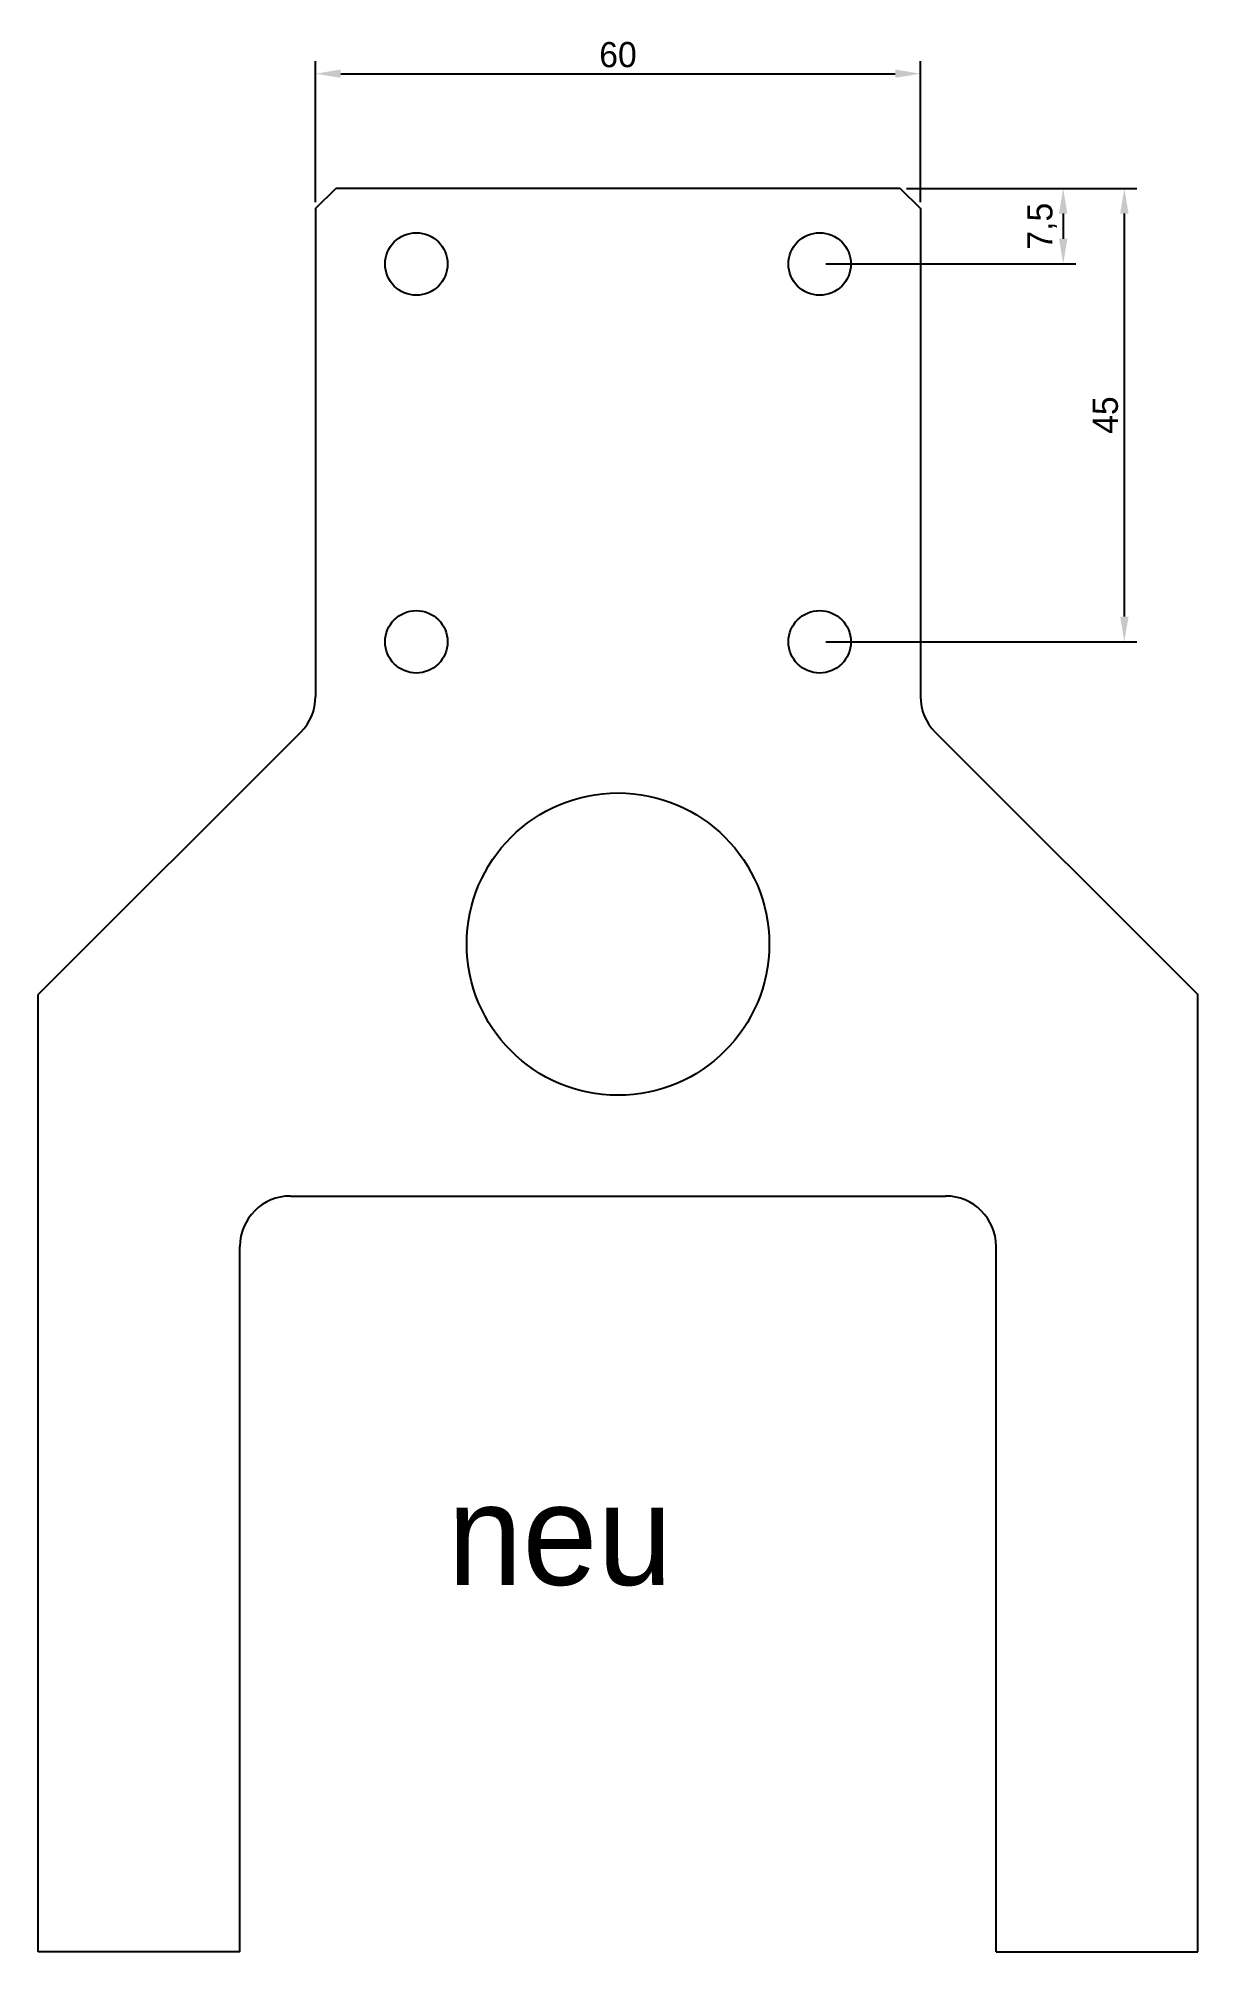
# Model space of a CAD drawing. Header units: millimetres. Extents: x 130 to 245, y 45 to 235.
import ezdxf

# ---------------------------------------------------------------- set-up
doc = ezdxf.new("R2010")
doc.units = ezdxf.units.MM
doc.dimstyles.new('ISO-25', dxfattribs={"dimtxt": 2.5, "dimasz": 2.5, "dimexe": 1.25, "dimexo": 0.625, "dimtad": 1, "dimtxsty": 'Standard', "dimcen": 2.5, "dimadec": 0, "dimazin": 0, "dimtfac": 1, "dimtmove": 0, "dimatfit": 3, "dimfxl": 0, "dimarcsym": 0})

# ---------------------------------------------------------------- blocks, each defined once
blk = doc.blocks.new('*D1')
at = {"color": 0, "lineweight": -2}
for p, q in [((157.5, 218.62), (157.5, 232.63)), ((217.5, 218.62), (217.5, 232.63)), ((160, 231.38), (215, 231.38))]:
    blk.add_line(p, q, dxfattribs=at)
at = {"color": 0}
for points in [[(160, 231.8), (160, 230.97), (157.5, 231.38)], [(215, 231.8), (215, 230.97), (217.5, 231.38)]]:
    blk.add_solid(points, dxfattribs=at)
at = {"layer": 'Defpoints', "color": 0}
for p in [(217.5, 231.38), (157.5, 218), (217.5, 218)]:
    blk.add_point(p, dxfattribs=at)
at = {"color": 0, "insert": (187.5, 233.26), "char_height": 2.5, "attachment_point": 5}
blk.add_mtext('60', dxfattribs=at)
blk = doc.blocks.new('*D2')
at = {"color": 0, "lineweight": -2}
for p, q in [((216.12, 220), (238.97, 220)), ((237.72, 217.5), (237.72, 177.5)), ((208.12, 175), (238.97, 175))]:
    blk.add_line(p, q, dxfattribs=at)
at = {"color": 0}
for points in [[(237.31, 217.5), (238.14, 217.5), (237.72, 220)], [(237.31, 177.5), (238.14, 177.5), (237.72, 175)]]:
    blk.add_solid(points, dxfattribs=at)
at = {"layer": 'Defpoints', "color": 0}
for p in [(215.5, 220), (207.5, 175), (237.72, 175)]:
    blk.add_point(p, dxfattribs=at)
at = {"color": 0, "insert": (235.85, 197.5), "char_height": 2.5, "attachment_point": 5, "rotation": 90}
blk.add_mtext('45', dxfattribs=at)
blk = doc.blocks.new('*D3')
at = {"color": 0, "lineweight": -2}
for p, q in [((216.12, 220), (232.91, 220)), ((231.66, 217.5), (231.66, 215)), ((208.12, 212.5), (232.91, 212.5))]:
    blk.add_line(p, q, dxfattribs=at)
at = {"color": 0}
for points in [[(231.24, 217.5), (232.07, 217.5), (231.66, 220)], [(231.24, 215), (232.07, 215), (231.66, 212.5)]]:
    blk.add_solid(points, dxfattribs=at)
at = {"layer": 'Defpoints', "color": 0}
for p in [(215.5, 220), (207.5, 212.5), (231.66, 212.5)]:
    blk.add_point(p, dxfattribs=at)
at = {"color": 0, "insert": (229.57, 216.25), "char_height": 2.5, "attachment_point": 5, "rotation": 90}
blk.add_mtext('7,5', dxfattribs=at)

msp = doc.modelspace()

# ---------------------------------------------------------------- linework, layer by layer
for p, q in [((157.5, 218), (159.5, 220)), ((215.5, 220), (159.5, 220)), ((215.5, 220), (217.5, 218)), ((157.5, 218), (157.5, 169.571)), ((217.5, 218), (217.5, 169.571)), ((156.036, 166.036), (130, 140)), ((218.964, 166.036), (245, 140)), ((130, 45), (130, 140)), ((245, 45), (245, 140)), ((155, 120), (220, 120)), ((150, 45), (150, 115)), ((225, 45), (225, 115)), ((150, 45), (130, 45)), ((225, 45), (245, 45))]:
    msp.add_line(p, q)
for centre, radius in [((167.5, 212.5), 3.1), ((207.5, 212.5), 3.1), ((167.5, 175), 3.1), ((207.5, 175), 3.1), ((187.5, 145), 15)]:
    msp.add_circle(centre, radius)
for centre, start, end in [((152.5, 169.571), 315, 0), ((222.5, 169.571), 180, 225), ((155, 115), 90, 180), ((220, 115), 0, 90)]:
    msp.add_arc(centre, 5, start, end)

# ---------------------------------------------------------------- texts
at = {"insert": (170.589, 91.404), "char_height": 10, "width": 36.65027, "attachment_point": 1}
msp.add_mtext('neu', dxfattribs=at)

# ---------------------------------------------------------------- dimensions: what is measured, and where the dimension line sits
dim = msp.add_aligned_dim(p1=(157.5, 218), p2=(217.5, 218), distance=13.383, dimstyle='ISO-25')
dim.commit()
dim.dimension.update_dxf_attribs({"geometry": '*D1', "text_midpoint": (187.5, 233.258)})
for base, p2, picture, middle in [((237.722, 175), (207.5, 175), '*D2', (235.847, 197.5)), ((231.658, 212.5), (207.5, 212.5), '*D3', (229.574, 216.25))]:
    dim = msp.add_linear_dim(base=base, p1=(215.5, 220), p2=p2, angle=90, dimstyle='ISO-25')
    dim.commit()
    dim.dimension.update_dxf_attribs({"geometry": picture, "text_midpoint": middle})

doc.saveas('drawing.dxf')
